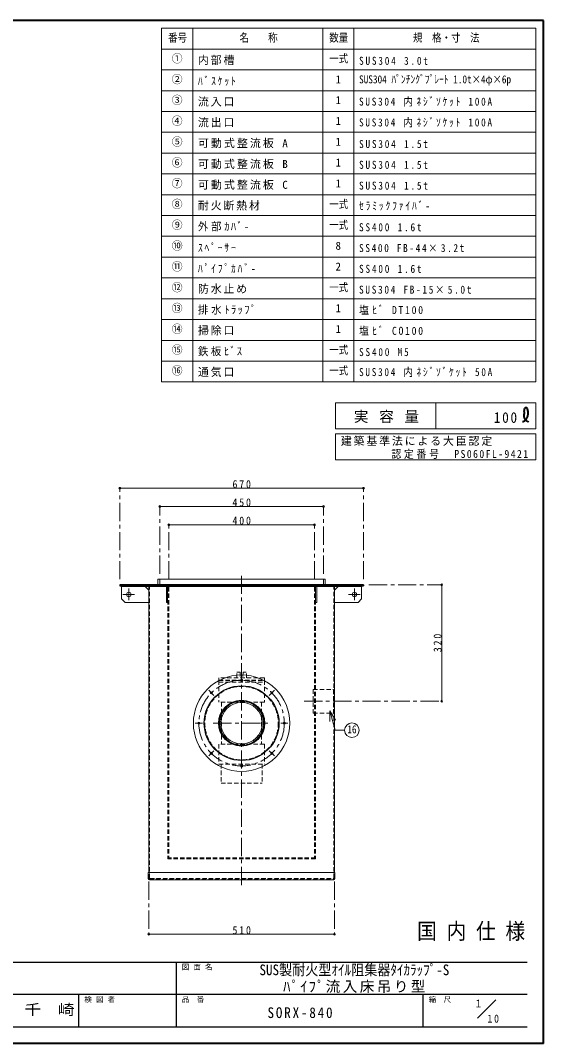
# Model space of a CAD drawing. Units: millimetres at full size, sheet at 1:10. Extents: x -2114 to 1936, y -1399 to 1411.
# Drawn here: x 498 to 1936, y -1399 to 1411 of the extents above; entities that cross this region are included whole.
import ezdxf
from ezdxf.enums import TextEntityAlignment as Align

# ---------------------------------------------------------------- set-up
doc = ezdxf.new("R2010")
doc.units = ezdxf.units.MM
doc.header["$LTSCALE"] = 10
doc.header["$PDMODE"] = 32
doc.header["$PDSIZE"] = 5
doc.linetypes.add('CHAIN1', pattern=[8, 5, -1, 1, -1])
doc.linetypes.add('DASHED1', pattern=[1.8, 1.2, -0.6])
doc.layers.add('0-0_ﾚｲﾔ1', color=4, linetype='Continuous', lineweight=9)
doc.styles.add('ＭＳ ゴシック', font='')
doc.styles.get('ＭＳ ゴシック').set_extended_font_data('MS Gothic')

msp = doc.modelspace()

# ---------------------------------------------------------------- linework, layer by layer
at = {"layer": '0-0_ﾚｲﾔ1', "color": 1, "lineweight": 40}
for p, q in [((1936.08, 1411.36), (-2113.92, 1411.36)), ((1936.08, -1398.64), (1936.08, 1411.36)), ((1882.38, 340.46), (1882.3, 339.03)), ((1882.3, 339.03), (1882.31, 337.63)), ((1882.31, 337.63), (1882.35, 336.25)), ((1882.47, 341.31), (1882.38, 340.46)), ((1882.56, 341.95), (1882.47, 341.31)), ((1882.79, 343.05), (1882.56, 341.95)), ((1883.11, 344.12), (1882.79, 343.05)), ((1883.55, 345.12), (1883.11, 344.12)), ((1884.12, 345.99), (1883.55, 345.12)), ((1884.84, 346.71), (1884.12, 345.99)), ((1885.33, 347.04), (1884.84, 346.71)), ((1885.67, 347.2), (1885.33, 347.04)), ((1886.29, 347.42), (1885.67, 347.2)), ((1886.94, 347.56), (1886.29, 347.42)), ((1887.61, 347.62), (1886.94, 347.56)), ((1888.28, 347.59), (1887.61, 347.62)), ((1888.92, 347.49), (1888.28, 347.59)), ((1889.27, 347.4), (1888.92, 347.49)), ((1890.23, 346.96), (1889.27, 347.4)), ((1891.51, 345.75), (1890.23, 346.96)), ((1892.4, 344.06), (1891.51, 345.75)), ((1892.98, 342.05), (1892.4, 344.06)), ((1893.32, 339.84), (1892.98, 342.05)), ((1893.51, 337.57), (1893.32, 339.84)), ((1893.57, 336.29), (1893.51, 337.57)), ((1878.53, 309.42), (1879.34, 309.71)), ((1879.34, 309.71), (1880.72, 310.22)), ((1880.72, 310.22), (1882.08, 310.77)), ((1882.08, 310.77), (1883.39, 311.38)), ((1882.2, 327.25), (1882.14, 325.13)), ((1882.14, 325.13), (1882.22, 323.03)), ((1882.33, 329.38), (1882.2, 327.25)), ((1882.22, 323.03), (1882.52, 320.97)), ((1882.44, 331.5), (1882.33, 329.38)), ((1882.35, 336.25), (1882.41, 334.88)), ((1882.41, 334.88), (1882.46, 333.51)), ((1882.47, 332.71), (1882.44, 331.5)), ((1882.46, 333.51), (1882.47, 332.71)), ((1882.52, 320.97), (1882.83, 319.81)), ((1882.83, 319.81), (1883.02, 319.26)), ((1883.02, 319.26), (1883.41, 318.32)), ((1883.39, 311.38), (1884.63, 312.06)), ((1883.41, 318.32), (1883.87, 317.41)), ((1883.87, 317.41), (1884.41, 316.53)), ((1884.41, 316.53), (1885, 315.68)), ((1884.63, 312.06), (1885.78, 312.85)), ((1885, 315.68), (1885.65, 314.88)), ((1885.65, 314.88), (1886.05, 314.44)), ((1885.78, 312.85), (1886.41, 313.37)), ((1886.05, 314.44), (1886.35, 314.13)), ((1886.35, 314.13), (1886.89, 313.61)), ((1886.41, 313.37), (1886.92, 313.86)), ((1886.89, 313.61), (1887.46, 313.12)), ((1886.92, 313.86), (1887.75, 314.78)), ((1887.46, 313.12), (1888.04, 312.65)), ((1887.75, 314.78), (1888.5, 315.78)), ((1888.04, 312.65), (1888.64, 312.21)), ((1888.5, 315.78), (1889.18, 316.85)), ((1888.64, 312.21), (1889.26, 311.8)), ((1889.18, 316.85), (1889.81, 317.97)), ((1889.26, 311.8), (1889.63, 311.57)), ((1889.63, 311.57), (1890.11, 311.29)), ((1889.81, 317.97), (1890.39, 319.13)), ((1890.11, 311.29), (1890.96, 310.84)), ((1890.39, 319.13), (1890.71, 319.81)), ((1890.71, 319.81), (1891.02, 320.51)), ((1890.96, 310.84), (1891.82, 310.42)), ((1891.02, 320.51), (1891.53, 321.73)), ((1891.53, 321.73), (1891.99, 322.95)), ((1891.82, 310.42), (1892.7, 310.02)), ((1891.99, 322.95), (1892.41, 324.18)), ((1892.41, 324.18), (1892.77, 325.4)), ((1892.7, 310.02), (1893.59, 309.64)), ((1892.77, 325.4), (1893.07, 326.63)), ((1893.07, 326.63), (1893.21, 327.34)), ((1893.21, 327.34), (1893.35, 328.13)), ((1893.35, 328.13), (1893.52, 329.51)), ((1893.52, 329.51), (1893.62, 330.91)), ((1893.61, 335.36), (1893.57, 336.29)), ((1893.59, 309.64), (1894.48, 309.28)), ((1893.66, 333.81), (1893.61, 335.36)), ((1893.62, 330.91), (1893.66, 332.33)), ((1893.66, 332.33), (1893.66, 333.81)), ((1894.48, 309.28), (1895, 309.07)), ((1936.08, -1398.64), (-2113.92, -1398.64))]:
    msp.add_line(p, q, dxfattribs=at)
at = {"layer": '0-0_ﾚｲﾔ1', "color": 3, "lineweight": 18}
for p, q in [((1914.65, 1389.94), (886.08, 1389.94)), ((886.08, 418.51), (886.08, 1389.94)), ((971.79, 418.51), (971.79, 1389.94)), ((1328.94, 418.51), (1328.94, 1389.94)), ((1414.65, 418.51), (1414.65, 1389.94)), ((1914.65, 418.51), (1914.65, 1389.94)), ((1914.65, 1332.79), (886.08, 1332.79)), ((1914.65, 1275.65), (886.08, 1275.65)), ((1914.65, 1218.51), (886.08, 1218.51)), ((1914.65, 1161.36), (886.08, 1161.36)), ((1914.65, 1104.22), (886.08, 1104.22)), ((1914.65, 1047.08), (886.08, 1047.08)), ((1914.65, 989.94), (886.08, 989.94)), ((1914.65, 932.79), (886.08, 932.79)), ((1914.65, 875.65), (886.08, 875.65)), ((1914.65, 818.51), (886.08, 818.51)), ((1914.65, 761.36), (886.08, 761.36)), ((1914.65, 704.22), (886.08, 704.22)), ((1914.65, 647.08), (886.08, 647.08)), ((1914.65, 589.94), (886.08, 589.94)), ((1914.65, 532.79), (886.08, 532.79)), ((1914.65, 475.65), (886.08, 475.65)), ((1914.65, 418.51), (886.08, 418.51)), ((1364.65, 361.36), (1914.65, 361.36)), ((1364.65, 289.94), (1364.65, 361.36)), ((1639.65, 361.36), (1639.65, 289.94)), ((1914.65, 289.94), (1914.65, 361.36)), ((1364.65, 289.94), (1914.65, 289.94)), ((1364.65, 204.22), (1364.65, 275.65)), ((1364.65, 275.65), (1914.65, 275.65)), ((1914.65, 204.22), (1914.65, 275.65)), ((1364.65, 204.22), (1914.65, 204.22))]:
    msp.add_line(p, q, dxfattribs=at)
at = {"layer": '0-0_ﾚｲﾔ1', "linetype": 'CHAIN1'}
for p, q in [((771.08, -123.64), (771.08, 126.36)), ((1441.08, -123.64), (1441.08, 126.36)), ((881.08, -108.64), (881.08, 76.36)), ((1331.08, -108.64), (1331.08, 76.36)), ((906.08, -123.64), (906.08, 26.36)), ((1306.08, -123.64), (1306.08, 26.36)), ((1106.08, -113.64), (1106.08, -963.64)), ((1456.08, -138.64), (1656.08, -138.64)), ((812.08, -165.24), (780.08, -165.24)), ((796.08, -181.24), (796.08, -149.24)), ((1432.08, -165.24), (1400.08, -165.24)), ((1416.08, -181.24), (1416.08, -149.24)), ((1015.92, -428.48), (1030.06, -442.62)), ((1182.09, -442.62), (1196.23, -428.48)), ((1278.08, -458.64), (1656.08, -458.64)), ((978.58, -518.64), (998.58, -518.64)), ((1028.08, -518.64), (1184.08, -518.64)), ((1213.58, -518.64), (1233.58, -518.64)), ((1015.92, -608.79), (1030.06, -594.65)), ((1182.09, -594.65), (1196.23, -608.79)), ((851.08, -953.64), (851.08, -1098.64)), ((1361.08, -953.64), (1361.08, -1098.64))]:
    msp.add_line(p, q, dxfattribs=at)
at = {"layer": '0-0_ﾚｲﾔ1'}
for p, q in [((771.08, 126.36), (1441.08, 126.36)), ((1331.08, 76.36), (881.08, 76.36)), ((906.08, 26.36), (1306.08, 26.36)), ((1656.08, -458.64), (1656.08, -138.64)), ((776.08, -143.24), (776.08, -177.24)), ((841.08, -143.24), (851.08, -153.24)), ((1361.08, -153.24), (1371.08, -143.24)), ((1436.08, -143.24), (1436.08, -177.24)), ((1426.08, -187.24), (1361.08, -187.24)), ((1436.08, -177.24), (1426.08, -187.24)), ((851.08, -1098.64), (1361.08, -1098.64))]:
    msp.add_line(p, q, dxfattribs=at)
at = {"layer": '0-0_ﾚｲﾔ1', "color": 5, "lineweight": 25}
for p, q in [((771.08, -138.64), (771.08, -141.64)), ((1441.08, -138.64), (771.08, -138.64)), ((1441.08, -138.64), (1441.08, -141.64)), ((771.08, -141.64), (1441.08, -141.64))]:
    msp.add_line(p, q, dxfattribs=at)
at = {"layer": '0-0_ﾚｲﾔ1', "color": 7, "lineweight": 18}
for p, q in [((876.08, -123.64), (876.08, -138.64)), ((1336.08, -123.64), (876.08, -123.64)), ((1336.08, -123.64), (1336.08, -138.64)), ((851.08, -144.84), (851.08, -928.64)), ((902.68, -143.24), (902.68, -187.24)), ((1309.48, -143.24), (1309.48, -187.24)), ((1312.68, -143.24), (1312.68, -187.24)), ((1361.08, -144.84), (1361.08, -928.64)), ((1436.08, -141.64), (1436.08, -143.24)), ((1312.68, -187.24), (1309.48, -187.24)), ((1349.06, -484.45), (1349.06, -514.45)), ((1349.06, -484.45), (1364.06, -510.43)), ((1362.68, -928.64), (849.48, -928.64)), ((849.48, -945.44), (849.48, -928.64)), ((852.68, -948.64), (1359.48, -948.64)), ((1362.68, -945.44), (1362.68, -928.64)), ((1754.86, -1329.14), (1805.36, -1278.64))]:
    msp.add_line(p, q, dxfattribs=at)
at = {"layer": '0-0_ﾚｲﾔ1', "linetype": 'DASHED1'}
for p, q in [((881.08, -123.64), (881.08, -138.64)), ((1331.08, -123.64), (1331.08, -138.64)), ((852.68, -943.84), (852.68, -144.84)), ((903.08, -144.64), (903.08, -891.64)), ((906.08, -144.64), (906.08, -888.64)), ((1306.08, -144.64), (1306.08, -888.64)), ((1309.08, -144.64), (1309.08, -891.64)), ((1359.48, -943.84), (1359.48, -144.84)), ((1303.08, -426.14), (1359.08, -426.14)), ((1359.08, -426.14), (1359.08, -491.14)), ((1309.08, -888.64), (903.08, -888.64)), ((1309.08, -891.64), (903.08, -891.64)), ((851.08, -945.44), (851.08, -928.64)), ((852.68, -947.04), (1359.48, -947.04)), ((854.28, -945.44), (1357.88, -945.44)), ((871.08, -945.44), (871.08, -947.04)), ((1341.08, -945.44), (1341.08, -947.04)), ((1361.08, -945.44), (1361.08, -928.64))]:
    msp.add_line(p, q, dxfattribs=at)
at = {"layer": '0-0_ﾚｲﾔ1', "color": 7, "linetype": 'DASHED1', "lineweight": 18}
for p, q in [((1092.58, -394.64), (1093.08, -378.64)), ((1102.08, -378.64), (1093.08, -378.64)), ((1102.08, -378.64), (1102.58, -394.64)), ((1110.08, -378.64), (1109.58, -394.64)), ((1110.08, -378.64), (1119.08, -378.64)), ((1119.58, -394.64), (1119.08, -378.64)), ((1043.58, -394.64), (1043.58, -400.14)), ((1168.58, -394.64), (1043.58, -394.64)), ((1043.58, -400.14), (1168.58, -400.14)), ((1043.58, -401.14), (1168.58, -401.14)), ((1043.58, -401.14), (1043.58, -461.14)), ((1043.58, -406.14), (1168.58, -406.14)), ((1168.58, -394.64), (1168.58, -400.14)), ((1168.58, -401.14), (1168.58, -461.14)), ((1168.58, -461.14), (1043.58, -461.14)), ((1051.08, -461.14), (1051.08, -576.14)), ((1161.08, -461.14), (1161.08, -576.14)), ((1043.58, -576.14), (1043.58, -631.14)), ((1168.58, -576.14), (1043.58, -576.14)), ((1168.58, -576.14), (1168.58, -631.14)), ((1043.58, -631.14), (1168.58, -631.14)), ((1049.58, -631.14), (1049.58, -683.64)), ((1162.58, -631.14), (1162.58, -683.64)), ((1049.58, -683.64), (1162.58, -683.64))]:
    msp.add_line(p, q, dxfattribs=at)
at = {"layer": '0-0_ﾚｲﾔ1', "color": 6, "lineweight": 25}
for p, q in [((-2068.92, -1175.06), (1891.08, -1175.06)), ((926.79, -1353.64), (926.79, -1175.06)), ((1891.08, -1264.35), (-144.64, -1264.35)), ((658.94, -1353.64), (658.94, -1264.35)), ((1605.36, -1353.64), (1605.36, -1264.35)), ((1891.08, -1353.64), (-2068.92, -1353.64))]:
    msp.add_line(p, q, dxfattribs=at)
at = {"layer": '0-0_ﾚｲﾔ1', "color": 7, "lineweight": 18}
for points in [[(776.08, -141.64), (776.08, -143.24), (1436.08, -143.24)], [(899.48, -143.24), (899.48, -187.24), (902.68, -187.24)], [(1349.06, -484.45), (1363.46, -538.19), (1389.17, -538.19)]]:
    msp.add_lwpolyline(points, dxfattribs=at)
at = {"layer": '0-0_ﾚｲﾔ1'}
msp.add_lwpolyline([(776.08, -177.24), (786.08, -187.24), (851.08, -187.24)], dxfattribs=at)
at = {"layer": '0-0_ﾚｲﾔ1', "linetype": 'DASHED1'}
msp.add_lwpolyline([(1303.08, -426.14), (1303.08, -491.14), (1359.08, -491.14)], dxfattribs=at)
at = {"layer": '0-0_ﾚｲﾔ1'}
for centre, radius in [((796.08, -165.24), 6), ((1416.08, -165.24), 6), ((1106.08, -518.64), 60.5), ((1106.08, -518.64), 57)]:
    msp.add_circle(centre, radius, dxfattribs=at)
at = {"layer": '0-0_ﾚｲﾔ1', "color": 7, "lineweight": 18}
for centre, radius in [((1106.08, -518.64), 132.5), ((1106.08, -401.14), 3), ((1022.99, -435.55), 3), ((1189.16, -435.55), 3), ((988.58, -518.64), 3), ((1223.58, -518.64), 3), ((1409.17, -538.19), 20), ((1022.99, -601.72), 3), ((1189.16, -601.72), 3), ((1106.08, -636.14), 3)]:
    msp.add_circle(centre, radius, dxfattribs=at)
at = {"layer": '0-0_ﾚｲﾔ1', "linetype": 'CHAIN1'}
msp.add_circle((1106.08, -518.64), 117.5, dxfattribs=at)
at = {"layer": '0-0_ﾚｲﾔ1', "color": 5, "lineweight": 25}
for radius in [102.5, 63]:
    msp.add_circle((1106.08, -518.64), radius, dxfattribs=at)
at = {"layer": '0-0_ﾚｲﾔ1', "color": 7, "linetype": 'DASHED1', "lineweight": 18}
msp.add_circle((1106.08, -518.64), 100.9, dxfattribs=at)
at = {"layer": '0-0_ﾚｲﾔ1', "linetype": 'DASHED1'}
for centre, radius, start, end in [((900.08, -144.64), 6, 0, 90), ((1312.08, -144.64), 6, 90, 180), ((849.48, -144.84), 3.2, 0, 90), ((900.08, -144.64), 3, 0, 90), ((1312.08, -144.64), 3, 90, 180), ((1362.68, -144.84), 3.2, 90, 180), ((854.28, -943.84), 3.2, 180, 270), ((852.68, -945.44), 1.6, 180, 270), ((854.28, -943.84), 1.6, 180, 270), ((1357.88, -943.84), 1.6, 270, 0), ((1357.88, -943.84), 3.2, 270, 0), ((1359.48, -945.44), 1.6, 270, 0)]:
    msp.add_arc(centre, radius, start, end, dxfattribs=at)
at = {"layer": '0-0_ﾚｲﾔ1', "color": 7, "lineweight": 18}
for centre, radius, start, end in [((849.48, -144.84), 1.6, 0, 90), ((1362.68, -144.84), 1.6, 90, 180), ((852.68, -945.44), 3.2, 180, 270), ((1359.48, -945.44), 3.2, 270, 0)]:
    msp.add_arc(centre, radius, start, end, dxfattribs=at)
at = {"layer": '0-0_ﾚｲﾔ1'}
for p in [(771.08, 126.36), (1441.08, 126.36), (881.08, 76.36), (1331.08, 76.36), (906.08, 26.36), (1306.08, 26.36), (1656.08, -138.64), (1656.08, -458.64), (851.08, -1098.64), (1361.08, -1098.64)]:
    msp.add_point(p, dxfattribs=at)

# ---------------------------------------------------------------- texts
at = {"layer": '0-0_ﾚｲﾔ1', "color": 7, "style": 'ＭＳ ゴシック'}
for s, height, width, p in [('番号', 21.99, 0.85, (903.94, 1346.36)), ('名\u3000\u3000称', 21.99, 0.85, (1100.36, 1346.36)), ('数量', 21.99, 0.85, (1346.79, 1346.36)), ('規\u3000格・寸\u3000法', 21.99, 0.85, (1577.15, 1346.36)), ('一式', 21.99, 0.85, (1346.79, 1289.22)), ('SUS304 ﾊﾟﾝﾁﾝｸﾞﾌﾟﾚｰﾄ 1.0t×4φ×6p', 21.99, 0.85, (1428.94, 1232.08)), ('一式', 21.99, 0.85, (1346.79, 889.22)), ('一式', 21.99, 0.85, (1346.79, 832.08)), ('一式', 21.99, 0.85, (1346.79, 660.65)), ('一式', 21.99, 0.85, (1346.79, 489.22)), ('一式', 21.99, 0.85, (1346.79, 432.08)), ('16', 21.99, 0.85, (1396.67, -553.19)), ('国 内 仕 様', 43.99, 0.9, (1588.58, -1125.06)), ('SUS製耐火型ｵｲﾙ阻集器ﾀｲｶﾗｯﾌﾟ-S', 29.33, 0.9, (1155.19, -1219.71)), ('千\u3000崎', 29.33, 1.15, (508.94, -1328.99))]:
    msp.add_text(s, height=height, dxfattribs=dict(at, width=width)).set_placement(p, align=Align.BOTTOM_LEFT)
for s, height, p in [('①', 21.99, (913.94, 1289.22)), ('②', 21.99, (913.94, 1232.08)), ('1', 21.99, (1364.29, 1232.08)), ('③', 21.99, (913.94, 1174.94)), ('1', 21.99, (1364.29, 1174.94)), ('④', 21.99, (913.94, 1117.79)), ('1', 21.99, (1364.29, 1117.79)), ('⑤', 21.99, (913.94, 1060.65)), ('1', 21.99, (1364.29, 1060.65)), ('⑥', 21.99, (913.94, 1003.51)), ('1', 21.99, (1364.29, 1003.51)), ('⑦', 21.99, (913.94, 946.36)), ('1', 21.99, (1364.29, 946.36)), ('⑧', 21.99, (913.94, 889.22)), ('⑨', 21.99, (913.94, 832.08)), ('⑩', 21.99, (913.94, 774.94)), ('8', 21.99, (1364.29, 774.94)), ('⑪', 21.99, (913.94, 717.79)), ('2', 21.99, (1364.29, 717.79)), ('⑫', 21.99, (913.94, 660.65)), ('⑬', 21.99, (913.94, 603.51)), ('1', 21.99, (1364.29, 603.51)), ('⑭', 21.99, (913.94, 546.36)), ('1', 21.99, (1364.29, 546.36)), ('⑮', 21.99, (913.94, 489.22)), ('⑯', 21.99, (913.94, 432.08)), ('図 面 名', 14.66, (941.79, -1200.06)), ('検 図 者', 14.66, (673.94, -1289.35)), ('品\u3000番', 14.66, (941.79, -1289.35)), ('縮\u3000尺', 14.66, (1620.36, -1289.35)), ('1', 21.99, (1749.78, -1306.16))]:
    msp.add_text(s, height=height, dxfattribs=at).set_placement(p, align=Align.BOTTOM_LEFT)
at = {"layer": '0-0_ﾚｲﾔ1', "color": 7, "attachment_point": 7, "style": 'ＭＳ ゴシック'}
for s, insert, char_height in [('\\T1.17;内部槽', (986.08, 1289.22), 21.99), ('\\T1.39;\\W0.85;SUS304\\~3.0t', (1428.94, 1289.22), 21.99), ('\\T1.39;\\W0.85;ﾊﾞｽｹｯﾄ', (986.08, 1232.08), 21.99), ('\\T1.17;流入口', (986.08, 1174.94), 21.99), ('\\T1.37;\\W0.85;SUS304\\~内ﾈｼﾞｿｹｯﾄ\\~100A', (1428.94, 1174.94), 21.99), ('\\T1.17;流出口', (986.08, 1117.79), 21.99), ('\\T1.37;\\W0.85;SUS304\\~内ﾈｼﾞｿｹｯﾄ\\~100A', (1428.94, 1117.79), 21.99), ('\\T1.19;可動式整流板\\~A', (986.08, 1060.65), 21.99), ('\\T1.39;\\W0.85;SUS304\\~1.5t', (1428.94, 1060.65), 21.99), ('\\T1.19;可動式整流板\\~B', (986.08, 1003.51), 21.99), ('\\T1.39;\\W0.85;SUS304\\~1.5t', (1428.94, 1003.51), 21.99), ('\\T1.19;可動式整流板\\~C', (986.08, 946.36), 21.99), ('\\T1.39;\\W0.85;SUS304\\~1.5t', (1428.94, 946.36), 21.99), ('\\T1.17;耐火断熱材', (986.08, 889.22), 21.99), ('\\T1.39;\\W0.85;ｾﾗﾐｯｸﾌｧｲﾊﾞ-', (1428.94, 889.22), 21.99), ('\\T1.27;\\W0.95;外部ｶﾊﾞ-', (986.08, 832.08), 21.99), ('\\T1.39;\\W0.85;SS400\\~1.6t', (1428.94, 832.08), 21.99), ('\\T1.39;\\W0.85;ｽﾍﾟｰｻｰ', (986.08, 774.94), 21.99), ('\\T1.36;\\W0.85;SS400\\~FB-44×3.2t', (1428.94, 774.94), 21.99), ('\\T1.39;\\W0.85;ﾊﾟｲﾌﾟｶﾊﾞ-', (986.08, 717.79), 21.99), ('\\T1.39;\\W0.85;SS400\\~1.6t', (1428.94, 717.79), 21.99), ('\\T1.17;防水止め', (986.08, 660.65), 21.99), ('\\T1.37;\\W0.85;SUS304\\~FB-15×5.0t', (1428.94, 660.65), 21.99), ('\\T1.28;\\W0.95;排水ﾄﾗｯﾌﾟ', (986.08, 603.51), 21.99), ('\\T1.34;\\W0.9;塩ﾋﾞ\\~DT100', (1428.94, 603.51), 21.99), ('\\T1.17;掃除口', (986.08, 546.36), 21.99), ('\\T1.34;\\W0.9;塩ﾋﾞ\\~CO100', (1428.94, 546.36), 21.99), ('\\T1.25;\\W0.95;鉄板ﾋﾞｽ', (986.08, 489.22), 21.99), ('\\T1.39;\\W0.85;SS400\\~M5', (1428.94, 489.22), 21.99), ('\\T1.17;通気口', (986.08, 432.08), 21.99), ('\\T1.37;\\W0.85;SUS304\\~内ﾈｼﾞｿﾞｹｯﾄ\\~50A', (1428.94, 432.08), 21.99), ('\\T1.16;実\\~容\\~量', (1414.65, 305.65), 29.33), ('\\T1.27;\\W0.9;100', (1799.65, 305.65), 29.33), ('\\T1.17;建築基準法による大臣認定', (1378.94, 242.79), 21.99), ('\\T1.28;\\W0.9;認定番号\u3000PS060FL-9421', (1517.86, 207.08), 21.99), ('\\T1.38;\\W0.9;670', (1081.08, 126.36), 21.99), ('\\T1.38;\\W0.9;450', (1081.08, 76.36), 21.99), ('\\T1.38;\\W0.9;400', (1081.08, 26.36), 21.99), ('\\T1.38;\\W0.9;510', (1081.08, -1098.64), 21.99), ('\\T1.17;ﾊﾟｲﾌﾟ流入床吊り型', (1220.19, -1259.71), 29.33), ('\\T1.28;\\W0.9;SORX-840', (1177.33, -1328.99), 29.33), ('\\T1.36;\\W0.9;10', (1781.75, -1341.54), 21.99)]:
    msp.add_mtext(s, dxfattribs=dict(at, insert=insert, char_height=char_height))
at = {"layer": '0-0_ﾚｲﾔ1', "color": 7, "insert": (1656.08, -323.64), "char_height": 21.99, "attachment_point": 7, "rotation": 90, "style": 'ＭＳ ゴシック'}
msp.add_mtext('\\T1.38;\\W0.9;320', dxfattribs=at)

doc.saveas('drawing.dxf')
